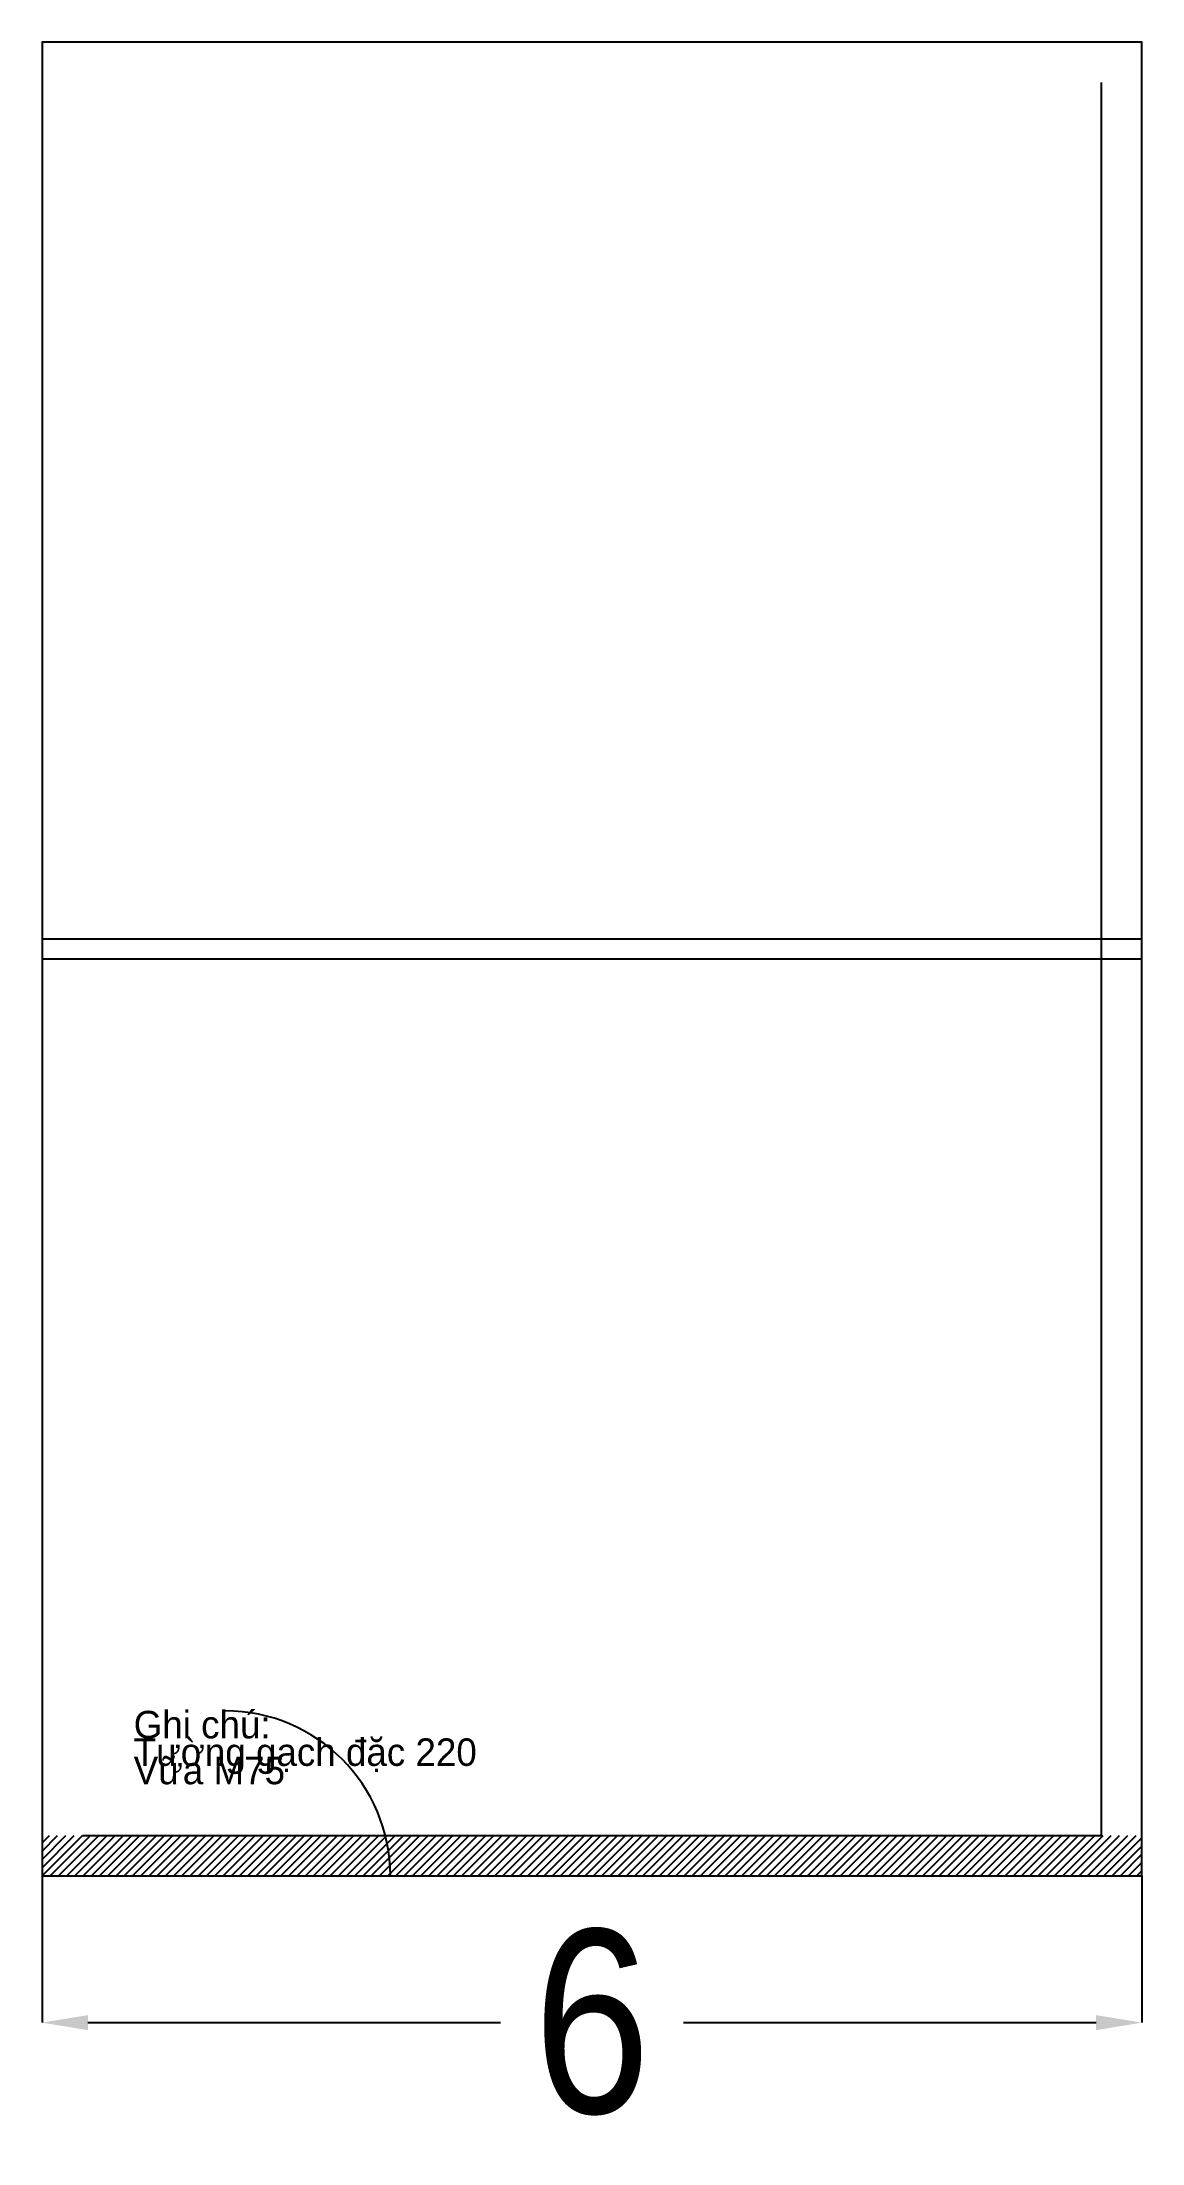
# Model space of a CAD drawing. Header units: metres. Extents: x 0 to 6, y -1.5 to 10.
import ezdxf

# ---------------------------------------------------------------- set-up
doc = ezdxf.new("R2010")
doc.units = ezdxf.units.M
for name, color, linetype in [('CUA', 7, 'Continuous'), ('GHICHU', 7, 'Continuous'), ('HATCH', 7, 'Continuous'), ('KICHTHUOC', 7, 'Continuous'), ('TUONG', 7, 'Continuous')]:
    doc.layers.add(name, color=color, linetype=linetype)
doc.styles.add('OpenSansCondensed-Light', font='OpenSansCondensed-Light.ttf')
doc.dimstyles.get("Standard").update_dxf_attribs({"dimtxt": 2.5, "dimasz": 2.5, "dimexe": 1.25, "dimexo": 0.625, "dimtad": 1, "dimcen": 2.5, "dimazin": 3, "dimtfac": 1, "dimtmove": 0, "dimatfit": 3})

# ---------------------------------------------------------------- blocks, each defined once
blk = doc.blocks.new('D1')
blk.add_line((0, 0), (900, 0))
blk.add_arc((0, 0), 900, 0, 90)
blk = doc.blocks.new('_CLOSEDFILLED')
at = {"color": 0, "linetype": 'BYBLOCK'}
blk.add_solid([(-1, 0.164), (0, 0), (-1, -0.164)], dxfattribs=at)
blk = doc.blocks.new('*D1')
for p, q in [((0, 0), (0, -0.8)), ((6, 0), (6, -0.8)), ((0.25, -0.8), (2.5, -0.8)), ((3.5, -0.8), (5.75, -0.8))]:
    blk.add_line(p, q)
at = {"layer": 'Defpoints'}
for p in [(0, 0), (6, 0), (0, -0.8)]:
    blk.add_point(p, dxfattribs=at)
at = {"layer": 'KICHTHUOC', "xscale": 0.25, "yscale": 0.25, "rotation": 180}
blk.add_blockref('_CLOSEDFILLED', (0, -0.8), dxfattribs=at)
at = {"layer": 'KICHTHUOC', "xscale": 0.25, "yscale": 0.25}
blk.add_blockref('_CLOSEDFILLED', (6, -0.8), dxfattribs=at)
at = {"layer": 'KICHTHUOC', "insert": (3, -0.8), "char_height": 1, "attachment_point": 5, "style": 'OpenSansCondensed-Light'}
blk.add_mtext('6', dxfattribs=at)

msp = doc.modelspace()

# ---------------------------------------------------------------- hatches: boundary and pattern name
at = {"layer": 'HATCH'}
h = msp.add_hatch(dxfattribs=at)
h.set_pattern_fill('ANSI31', scale=0.01)
h.paths.add_polyline_path([(0, 0), (6, 0), (6, 0.22), (0, 0.22)])

# ---------------------------------------------------------------- linework, layer by layer
at = {"layer": 'CUA'}
msp.add_arc((1, 0), 0.9, 0, 90, dxfattribs=at)
at = {"layer": 'TUONG'}
for p, q in [((0, 5.11), (6, 5.11)), ((0, 5), (6, 5))]:
    msp.add_line(p, q, dxfattribs=at)
msp.add_lwpolyline([(0, 0), (6, 0), (6, 10), (0, 10)], close=True, dxfattribs=at)
msp.add_lwpolyline([(0.22, 0.22), (5.78, 0.22), (5.78, 9.78)], dxfattribs=at)

# ---------------------------------------------------------------- block references
at = {"layer": 'CUA', "xscale": 0.001, "yscale": 0.001}
msp.add_blockref('D1', (1, 0), dxfattribs=at)

# ---------------------------------------------------------------- texts
at = {"layer": 'GHICHU'}
msp.add_text('Tường gạch đặc 220', height=0.15, dxfattribs=at).set_placement((0.5, 0.6))
at = {"layer": 'GHICHU', "insert": (0.5, 0.9), "char_height": 0.15, "attachment_point": 1}
msp.add_mtext('Ghi chú:\\PVữa M75', dxfattribs=at)

# ---------------------------------------------------------------- dimensions: what is measured, and where the dimension line sits
at = {"layer": 'KICHTHUOC'}
dim = msp.add_linear_dim(base=(0, -0.8), p1=(0, 0), p2=(6, 0), dimstyle='Standard', dxfattribs=at)
dim.commit()
dim.dimension.update_dxf_attribs({"geometry": '*D1', "text_midpoint": (3, -0.8)})

doc.saveas('drawing.dxf')
